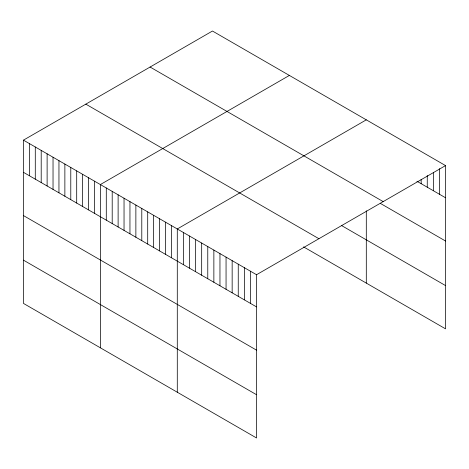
<?xml version="1.0" encoding="UTF-8"?>
<svg xmlns="http://www.w3.org/2000/svg" width="469" height="469" viewBox="0 0 469 469"><rect width="100%" height="100%" fill="white"/><g stroke="black" fill="none" stroke-linecap="round" stroke-linejoin="round"><path stroke-width="0.7" d="M23.45 140.149L256.537 274.723L256.537 437.976L23.45 303.402L23.45 140.149L212.463 31.024L445.55 165.598L445.55 328.851L303.578 246.887M289.379 75.433L100.372 184.557L100.372 347.81M366.301 119.841L177.288 228.966L177.288 392.219M256.537 274.723L445.55 165.598M416.9 181.227L445.55 197.771M150.086 67.038L383.179 201.606M380.318 203.364L445.55 241.025M341.45 225.489L445.55 285.592M85.821 104.136L318.914 238.709M23.45 172.322L256.537 306.896M23.45 215.576L256.537 350.15M23.45 260.148L256.537 394.716M439.453 168.658L439.453 194.248M433.356 172.451L433.356 190.731M427.259 175.512L427.259 187.207M421.168 179.305L421.168 183.69M366.301 210.833L366.301 283.094M250.446 271.199L250.446 303.373M244.349 267.682L244.349 299.855M238.252 264.164L238.252 296.332M232.155 260.641L232.155 292.814M226.058 257.123L226.058 289.297M219.961 253.606L219.961 285.773M213.864 250.083L213.864 282.256M207.773 246.565L207.773 278.738M201.676 243.048L201.676 275.215M195.579 239.524L195.579 271.698M189.482 236.007L189.482 268.18M183.385 232.483L183.385 264.657M171.373 225.548L171.373 257.721M165.457 222.136L165.457 254.304M159.536 218.718L159.536 250.892M153.621 215.3L153.621 247.474M147.706 211.888L147.706 244.056M141.79 208.471L141.79 240.644M135.869 205.053L135.869 237.226M129.954 201.635L129.954 233.808M124.039 198.223L124.039 230.396M118.118 194.805L118.118 226.978M112.202 191.387L112.202 223.561M106.287 187.975L106.287 220.143M94.451 181.14L94.451 213.313M88.535 177.728L88.535 209.895M82.62 174.31L82.62 206.483M76.699 170.892L76.699 203.065M70.784 167.474L70.784 199.647M64.869 164.062L64.869 196.235M58.953 160.644L58.953 192.818M53.032 157.226L53.032 189.4M47.117 153.814L47.117 185.982M41.202 150.397L41.202 182.57M35.286 146.979L35.286 179.152M29.365 143.567L29.365 175.734"/></g></svg>
